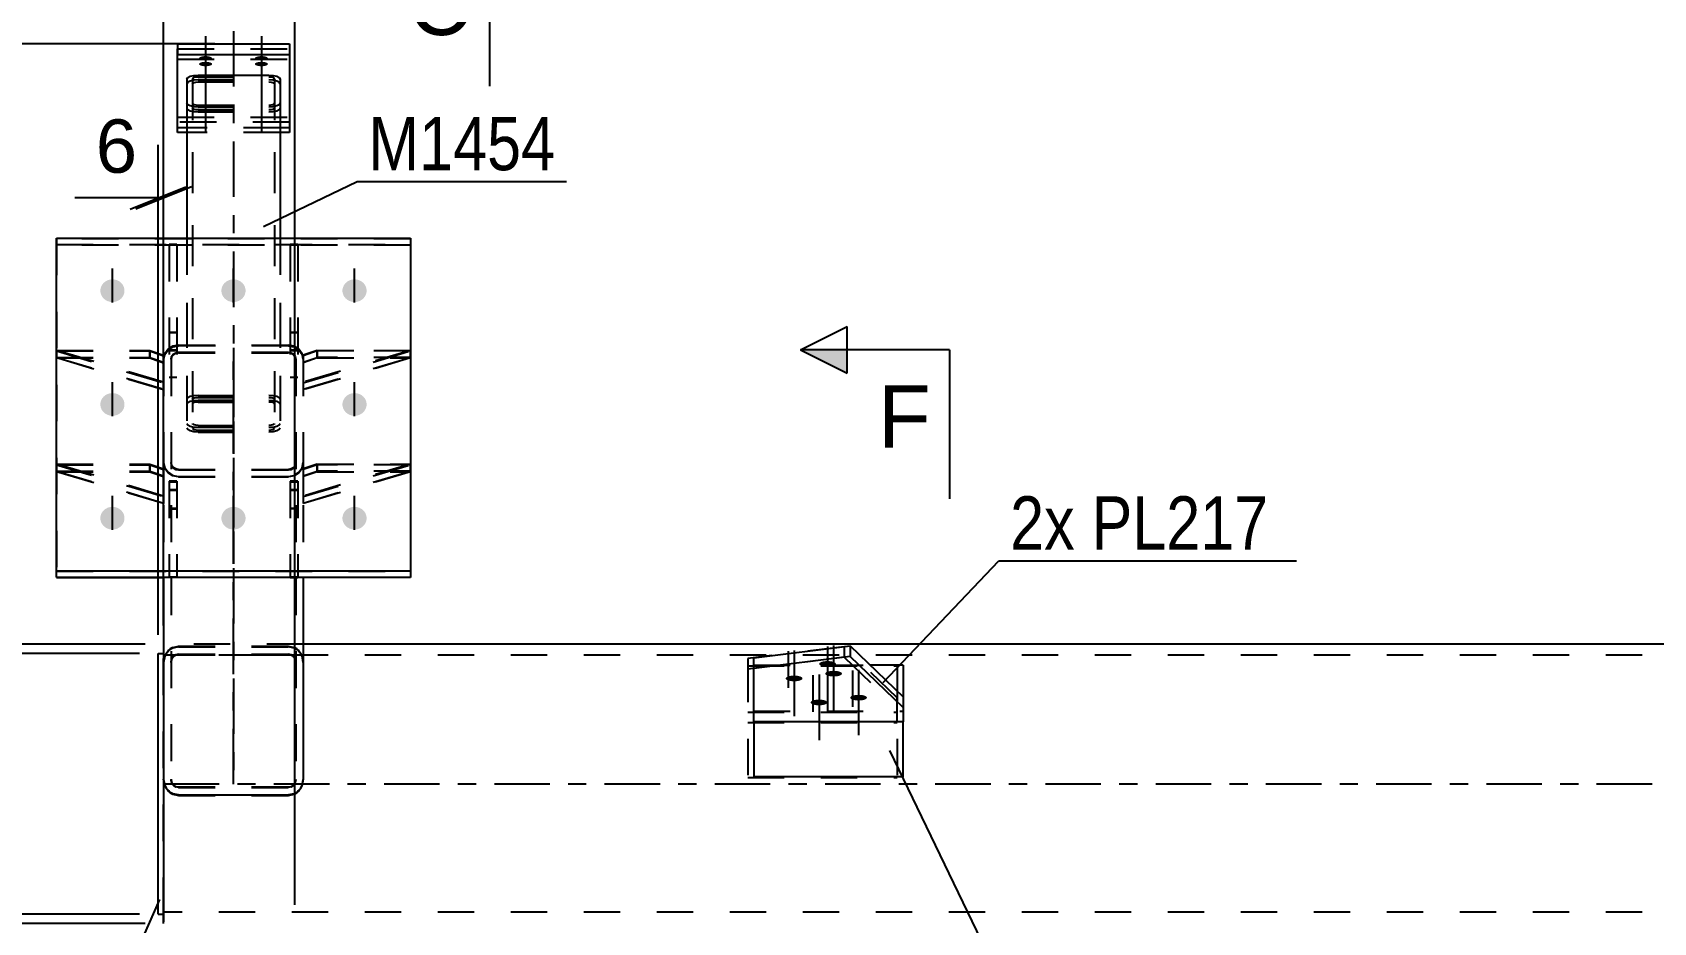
# Model space of a CAD drawing. Header units: millimetres. Extents: x 0 to 841, y 0 to 594.
# Drawn here: x 47.5 to 134.6, y 348 to 395.8 of the extents above; entities that cross this region are included whole.
import ezdxf

# ---------------------------------------------------------------- set-up
doc = ezdxf.new("R2010")
doc.units = ezdxf.units.MM
doc.linetypes.add('DXK_LINE_DOT2', pattern=[3.9198, 1.9599, -1.9599])
doc.linetypes.add('DXK_LINE_DOT3', pattern=[5.9187, 2.979, -0.9799, 0.9799, -0.9799])
doc.styles.add('Arial', font='arial.ttf', dxfattribs={"height": 0.2})
doc.styles.add('Arial Narrow', font='ARIALN.TTF', dxfattribs={"height": 0.2})

# ---------------------------------------------------------------- blocks, each defined once
blk = doc.blocks.new('Part-318891679-6122 - 6027')
at = {"color": 7, "linetype": 'DXK_LINE_DOT2'}
for p, q in [((61.374, 371.676), (61.374, 366.53)), ((61.374, 371.676), (61.774, 371.676)), ((61.374, 371.228), (61.774, 371.228)), ((61.774, 371.676), (61.774, 366.53)), ((61.774, 370.223), (61.374, 370.223)), ((61.374, 366.53), (61.774, 366.53))]:
    blk.add_line(p, q, dxfattribs=at)
blk = doc.blocks.new('Part-318891679-6148 - 6027')
at = {"color": 7, "linetype": 'DXK_LINE_DOT2'}
for p, q in [((54.574, 370.911), (48.824, 372.621)), ((48.824, 372.621), (53.824, 372.621)), ((48.824, 372.621), (48.824, 372.245)), ((53.824, 372.621), (54.574, 372.365)), ((53.824, 372.621), (53.824, 372.245)), ((48.824, 372.245), (54.574, 370.535)), ((48.824, 372.245), (53.824, 372.245)), ((53.824, 372.245), (54.574, 371.989)), ((54.574, 372.365), (54.574, 370.535))]:
    blk.add_line(p, q, dxfattribs=at)
blk = doc.blocks.new('Part-318891679-6247 - 6027')
at = {"color": 7, "linetype": 'DXK_LINE_DOT2'}
for p, q in [((55.324, 390.688), (55.324, 394.93)), ((55.324, 394.93), (61.324, 394.93)), ((55.324, 394.366), (61.324, 394.366)), ((61.324, 394.93), (61.324, 390.688)), ((61.324, 390.993), (55.324, 390.993)), ((60.824, 390.429), (55.824, 390.429))]:
    blk.add_line(p, q, dxfattribs=at)
at = {"color": 2, "linetype": 'Continuous'}
for p, q in [((55.324, 390.429), (55.324, 390.688)), ((55.824, 390.429), (55.324, 390.429)), ((61.324, 390.429), (60.824, 390.429)), ((61.324, 390.688), (61.324, 390.429))]:
    blk.add_line(p, q, dxfattribs=at)
blk = doc.blocks.new('Part-318891679-6123 - 6027')
at = {"color": 7, "linetype": 'DXK_LINE_DOT2'}
for p, q in [((54.874, 371.676), (54.874, 366.53)), ((54.874, 371.676), (55.274, 371.676)), ((54.874, 371.228), (55.274, 371.228)), ((55.274, 371.676), (55.274, 366.53)), ((54.874, 370.223), (55.274, 370.223)), ((55.274, 366.53), (54.874, 366.53))]:
    blk.add_line(p, q, dxfattribs=at)
blk = doc.blocks.new('Part-318891679-6160 - 6027')
at = {"color": 7, "linetype": 'DXK_LINE_DOT2'}
for p, q in [((54.635, 378.517), (54.808, 378.761)), ((54.808, 378.761), (55.068, 378.924)), ((55.068, 378.924), (55.374, 378.981)), ((61.274, 378.981), (55.374, 378.981)), ((61.274, 378.981), (61.58, 378.924)), ((61.58, 378.924), (61.84, 378.761)), ((61.84, 378.761), (62.013, 378.517)), ((54.574, 378.229), (54.635, 378.517)), ((54.574, 378.229), (54.574, 355.685)), ((55.004, 378.373), (54.974, 378.229)), ((54.974, 378.229), (54.974, 355.685)), ((55.091, 378.495), (55.004, 378.373)), ((55.221, 378.576), (55.091, 378.495)), ((55.374, 378.605), (55.221, 378.576)), ((55.374, 378.605), (61.274, 378.605)), ((61.427, 378.576), (61.274, 378.605)), ((61.557, 378.495), (61.427, 378.576)), ((61.643, 378.373), (61.557, 378.495)), ((61.674, 378.229), (61.643, 378.373)), ((61.674, 378.229), (61.674, 355.685)), ((62.013, 378.517), (62.074, 378.229)), ((62.074, 378.229), (62.074, 355.685)), ((54.635, 372.397), (54.574, 372.685)), ((54.974, 372.685), (55.004, 372.541)), ((61.643, 372.541), (61.674, 372.685)), ((62.074, 372.685), (62.013, 372.397)), ((54.808, 372.153), (54.635, 372.397)), ((55.068, 371.99), (54.808, 372.153)), ((55.004, 372.541), (55.091, 372.419)), ((55.374, 371.933), (55.068, 371.99)), ((55.091, 372.419), (55.221, 372.337)), ((55.221, 372.337), (55.374, 372.309)), ((55.374, 372.309), (61.274, 372.309)), ((55.374, 371.933), (61.274, 371.933)), ((61.274, 372.309), (61.427, 372.337)), ((61.58, 371.99), (61.274, 371.933)), ((61.427, 372.337), (61.557, 372.419)), ((61.557, 372.419), (61.643, 372.541)), ((61.84, 372.153), (61.58, 371.99)), ((62.013, 372.397), (61.84, 372.153)), ((54.622, 362.22), (54.574, 361.964)), ((54.635, 362.289), (54.622, 362.22)), ((54.974, 361.964), (55.004, 362.126)), ((55.374, 362.815), (55.068, 362.75)), ((55.221, 362.357), (55.374, 362.389)), ((55.374, 362.815), (61.274, 362.815)), ((55.374, 362.389), (61.274, 362.389)), ((61.58, 362.75), (61.274, 362.815)), ((61.274, 362.389), (61.427, 362.357)), ((61.643, 362.126), (61.674, 361.964)), ((62.026, 362.22), (62.013, 362.289)), ((62.074, 361.964), (62.026, 362.22)), ((54.574, 355.685), (54.635, 355.359)), ((55.004, 355.522), (54.974, 355.685)), ((55.374, 355.259), (55.221, 355.292)), ((55.374, 355.259), (61.274, 355.259)), ((61.427, 355.292), (61.274, 355.259)), ((61.674, 355.685), (61.643, 355.522)), ((62.013, 355.359), (62.074, 355.685)), ((55.068, 354.898), (55.374, 354.834)), ((55.374, 354.834), (61.274, 354.834)), ((61.274, 354.834), (61.58, 354.898))]:
    blk.add_line(p, q, dxfattribs=at)
at = {"color": 7, "linetype": 'DXK_LINE_DOT3'}
blk.add_line((58.324, 378.877), (58.324, 355.404), dxfattribs=at)
at = {"color": 7, "linetype": 'DXK_LINE_DOT2'}
for centre, radius, start, end in [((55.409, 361.996), 0.827, 114.31956, 159.24132), ((55.391, 361.98), 0.414, 114.31956, 159.24132), ((61.257, 361.98), 0.414, 20.75868, 65.68044), ((61.239, 361.996), 0.827, 20.75868, 65.68044), ((55.409, 355.652), 0.827, 200.75868, 245.68044), ((55.391, 355.669), 0.414, 200.75868, 245.68044), ((61.257, 355.669), 0.414, 294.31956, 339.24132), ((61.239, 355.652), 0.827, 294.31956, 339.24132)]:
    blk.add_arc(centre, radius, start, end, dxfattribs=at)
blk = doc.blocks.new('Part-318891679-6124 - 6027')
at = {"color": 7, "linetype": 'DXK_LINE_DOT2'}
for p, q in [((61.374, 384.384), (61.374, 377.271)), ((61.774, 384.384), (61.374, 384.384)), ((61.774, 384.384), (61.774, 377.271)), ((61.374, 379.685), (61.774, 379.685)), ((61.374, 378.724), (61.774, 378.724)), ((61.774, 377.271), (61.374, 377.271))]:
    blk.add_line(p, q, dxfattribs=at)
blk = doc.blocks.new('Part-318891679-6125 - 6027')
at = {"color": 7, "linetype": 'DXK_LINE_DOT2'}
for p, q in [((54.874, 384.384), (54.874, 377.271)), ((55.274, 384.384), (54.874, 384.384)), ((55.274, 384.384), (55.274, 377.271)), ((54.874, 379.685), (55.274, 379.685)), ((54.874, 378.724), (55.274, 378.724)), ((55.274, 377.271), (54.874, 377.271))]:
    blk.add_line(p, q, dxfattribs=at)
blk = doc.blocks.new('Part-318891679-6126 - 6027')
at = {"color": 7, "linetype": 'DXK_LINE_DOT2'}
for p, q in [((62.824, 378.699), (62.074, 378.442)), ((62.074, 376.989), (67.824, 378.699)), ((67.824, 378.699), (62.824, 378.699)), ((62.824, 378.699), (62.824, 378.323)), ((67.824, 378.699), (67.824, 378.323)), ((62.074, 378.442), (62.074, 376.613)), ((62.824, 378.323), (62.074, 378.067)), ((67.824, 378.323), (62.074, 376.613)), ((62.824, 378.323), (67.824, 378.323))]:
    blk.add_line(p, q, dxfattribs=at)
blk = doc.blocks.new('Part-318891679-6127 - 6027')
at = {"color": 7, "linetype": 'DXK_LINE_DOT2'}
for p, q in [((62.824, 372.591), (62.074, 372.334)), ((62.074, 370.881), (67.824, 372.591)), ((67.824, 372.591), (62.824, 372.591)), ((62.824, 372.591), (62.824, 372.215)), ((67.824, 372.591), (67.824, 372.215)), ((62.074, 372.334), (62.074, 370.505)), ((62.824, 372.215), (62.074, 371.958)), ((67.824, 372.215), (62.074, 370.505)), ((62.824, 372.215), (67.824, 372.215))]:
    blk.add_line(p, q, dxfattribs=at)
blk = doc.blocks.new('Part-318891679-6267 - 6027')
at = {"color": 2, "linetype": 'Continuous'}
for p, q in [((86.262, 362.219), (91.444, 362.862)), ((91.444, 362.298), (86.262, 361.656)), ((86.262, 358.788), (86.262, 362.219)), ((91.444, 362.862), (94.286, 360.122)), ((91.444, 362.862), (91.444, 362.298)), ((94.286, 359.558), (91.444, 362.298)), ((94.286, 360.122), (94.286, 358.788)), ((94.286, 358.788), (86.262, 358.788))]:
    blk.add_line(p, q, dxfattribs=at)
at = {"color": 7, "linetype": 'DXK_LINE_DOT2'}
blk.add_line((86.262, 359.351), (94.286, 359.351), dxfattribs=at)
blk = doc.blocks.new('Part-318891679-6168 - 6027')
at = {"color": 2, "linetype": 'Continuous'}
for p, q in [((56, 393.449), (56.194, 393.494)), ((56.194, 393.494), (56.424, 393.51)), ((56.424, 393.51), (60.224, 393.51)), ((60.224, 393.51), (60.454, 393.494)), ((60.454, 393.494), (60.648, 393.449)), ((55.824, 393.304), (55.87, 393.383)), ((55.824, 393.304), (55.824, 384.756)), ((55.87, 393.383), (56, 393.449)), ((60.648, 393.449), (60.778, 393.383)), ((60.778, 393.383), (60.824, 393.304)), ((60.824, 393.304), (60.824, 384.756))]:
    blk.add_line(p, q, dxfattribs=at)
at = {"color": 7, "linetype": 'DXK_LINE_DOT2'}
for p, q in [((56.147, 393.344), (56.124, 393.304)), ((56.124, 393.304), (56.124, 374.805)), ((56.212, 393.377), (56.147, 393.344)), ((56.309, 393.399), (56.212, 393.377)), ((56.424, 393.407), (56.309, 393.399)), ((56.424, 393.407), (60.224, 393.407)), ((60.339, 393.399), (60.224, 393.407)), ((60.436, 393.377), (60.339, 393.399)), ((60.501, 393.344), (60.436, 393.377)), ((60.524, 393.304), (60.501, 393.344)), ((60.524, 393.304), (60.524, 374.805)), ((55.87, 391.926), (55.824, 392.005)), ((56, 391.86), (55.87, 391.926)), ((56.194, 391.815), (56, 391.86)), ((56.124, 392.005), (56.147, 391.965)), ((56.147, 391.965), (56.212, 391.932)), ((56.424, 391.799), (56.194, 391.815)), ((56.212, 391.932), (56.309, 391.91)), ((56.309, 391.91), (56.424, 391.902)), ((56.424, 391.902), (60.224, 391.902)), ((56.424, 391.799), (60.224, 391.799)), ((60.224, 391.902), (60.339, 391.91)), ((60.454, 391.815), (60.224, 391.799)), ((60.339, 391.91), (60.436, 391.932)), ((60.436, 391.932), (60.501, 391.965)), ((60.648, 391.86), (60.454, 391.815)), ((60.501, 391.965), (60.524, 392.005)), ((60.778, 391.926), (60.648, 391.86)), ((60.824, 392.005), (60.778, 391.926)), ((55.824, 384.756), (55.824, 374.805)), ((60.824, 384.756), (60.824, 374.805)), ((55.87, 376.183), (55.824, 376.104)), ((56, 376.25), (55.87, 376.183)), ((56.194, 376.294), (56, 376.25)), ((56.124, 376.104), (56.147, 376.144)), ((56.147, 376.144), (56.212, 376.177)), ((56.424, 376.31), (56.194, 376.294)), ((56.212, 376.177), (56.309, 376.199)), ((56.309, 376.199), (56.424, 376.207)), ((56.424, 376.31), (60.224, 376.31)), ((56.424, 376.207), (60.224, 376.207)), ((60.454, 376.294), (60.224, 376.31)), ((60.224, 376.207), (60.339, 376.199)), ((60.339, 376.199), (60.436, 376.177)), ((60.436, 376.177), (60.501, 376.144)), ((60.648, 376.25), (60.454, 376.294)), ((60.501, 376.144), (60.524, 376.104)), ((60.778, 376.183), (60.648, 376.25)), ((60.824, 376.104), (60.778, 376.183)), ((55.824, 374.805), (55.87, 374.726)), ((55.87, 374.726), (56, 374.66)), ((56, 374.66), (56.194, 374.615)), ((56.147, 374.765), (56.124, 374.805)), ((56.212, 374.732), (56.147, 374.765)), ((56.194, 374.615), (56.424, 374.6)), ((56.309, 374.71), (56.212, 374.732)), ((56.424, 374.702), (56.309, 374.71)), ((56.424, 374.702), (60.224, 374.702)), ((56.424, 374.6), (60.224, 374.6)), ((60.339, 374.71), (60.224, 374.702)), ((60.224, 374.6), (60.454, 374.615)), ((60.436, 374.732), (60.339, 374.71)), ((60.501, 374.765), (60.436, 374.732)), ((60.454, 374.615), (60.648, 374.66)), ((60.524, 374.805), (60.501, 374.765)), ((60.648, 374.66), (60.778, 374.726)), ((60.778, 374.726), (60.824, 374.805))]:
    blk.add_line(p, q, dxfattribs=at)
blk = doc.blocks.new('Part-318891679-6115 - 6027')
at = {"color": 2, "linetype": 'Continuous'}
for p, q in [((54.274, 348.461), (54.274, 362.461)), ((54.274, 362.461), (54.574, 362.461)), ((54.274, 348.461), (54.574, 348.461))]:
    blk.add_line(p, q, dxfattribs=at)
at = {"color": 7, "linetype": 'DXK_LINE_DOT2'}
blk.add_line((54.574, 348.461), (54.574, 362.461), dxfattribs=at)
blk = doc.blocks.new('Part-318891679-6149 - 6027')
at = {"color": 7, "linetype": 'DXK_LINE_DOT2'}
for p, q in [((54.574, 377.019), (48.824, 378.729)), ((48.824, 378.729), (53.824, 378.729)), ((48.824, 378.729), (48.824, 378.353)), ((53.824, 378.729), (54.574, 378.473)), ((53.824, 378.729), (53.824, 378.353)), ((48.824, 378.353), (54.574, 376.643)), ((48.824, 378.353), (53.824, 378.353)), ((53.824, 378.353), (54.574, 378.097)), ((54.574, 378.473), (54.574, 376.643))]:
    blk.add_line(p, q, dxfattribs=at)
blk = doc.blocks.new('Part-318891679-6150 - 6027')
at = {"color": 7, "linetype": 'DXK_LINE_DOT2'}
for p, q in [((54.874, 384.414), (54.874, 377.301)), ((55.274, 384.414), (54.874, 384.414)), ((55.274, 384.414), (55.274, 377.301)), ((54.874, 379.716), (55.274, 379.716)), ((54.874, 378.755), (55.274, 378.755)), ((54.874, 377.301), (55.274, 377.301))]:
    blk.add_line(p, q, dxfattribs=at)
blk = doc.blocks.new('Part-318891679-6154 - 6027')
at = {"color": 7, "linetype": 'DXK_LINE_DOT2'}
for p, q in [((48.824, 378.323), (48.824, 378.699)), ((48.824, 378.699), (54.574, 376.989)), ((48.824, 378.699), (53.824, 378.699)), ((53.824, 378.323), (53.824, 378.699)), ((53.824, 378.699), (54.574, 378.442)), ((54.574, 376.613), (48.824, 378.323)), ((48.824, 378.323), (53.824, 378.323)), ((53.824, 378.323), (54.574, 378.067)), ((54.574, 378.442), (54.574, 376.613))]:
    blk.add_line(p, q, dxfattribs=at)
blk = doc.blocks.new('Part-318891679-6155 - 6027')
at = {"color": 7, "linetype": 'DXK_LINE_DOT2'}
for p, q in [((48.824, 372.215), (48.824, 372.591)), ((48.824, 372.591), (54.574, 370.881)), ((48.824, 372.591), (53.824, 372.591)), ((53.824, 372.215), (53.824, 372.591)), ((53.824, 372.591), (54.574, 372.334)), ((54.574, 370.505), (48.824, 372.215)), ((48.824, 372.215), (53.824, 372.215)), ((53.824, 372.215), (54.574, 371.958)), ((54.574, 372.334), (54.574, 370.505))]:
    blk.add_line(p, q, dxfattribs=at)
blk = doc.blocks.new('Part-318891679-6163 - 6027')
at = {"color": 2, "linetype": 'Continuous'}
for p, q in [((48.824, 366.56), (48.824, 384.756)), ((48.824, 384.756), (67.824, 384.756)), ((67.824, 384.756), (67.824, 366.56)), ((48.824, 366.902), (67.824, 366.902)), ((48.824, 366.56), (67.824, 366.56))]:
    blk.add_line(p, q, dxfattribs=at)
at = {"color": 7, "linetype": 'DXK_LINE_DOT2'}
blk.add_line((48.824, 384.414), (67.824, 384.414), dxfattribs=at)
blk = doc.blocks.new('Part-318891679-6192 - 6027')
at = {"color": 7, "linetype": 'DXK_LINE_DOT2'}
for p, q in [((54.808, 378.791), (54.635, 378.547)), ((55.068, 378.954), (54.808, 378.791)), ((55.374, 379.011), (55.068, 378.954)), ((55.374, 379.011), (61.274, 379.011)), ((61.58, 378.954), (61.274, 379.011)), ((61.84, 378.791), (61.58, 378.954)), ((62.013, 378.547), (61.84, 378.791)), ((54.635, 378.547), (54.574, 378.259)), ((54.574, 378.259), (54.574, 366.56)), ((54.974, 378.259), (55.004, 378.403)), ((54.974, 378.259), (54.974, 355.714)), ((55.004, 378.403), (55.091, 378.525)), ((55.091, 378.525), (55.221, 378.607)), ((55.221, 378.607), (55.374, 378.635)), ((55.374, 378.635), (61.274, 378.635)), ((61.274, 378.635), (61.427, 378.607)), ((61.427, 378.607), (61.557, 378.525)), ((61.557, 378.525), (61.643, 378.403)), ((61.643, 378.403), (61.674, 378.259)), ((61.674, 378.259), (61.674, 355.714)), ((62.074, 378.259), (62.013, 378.547)), ((62.074, 378.259), (62.074, 366.56)), ((54.574, 372.715), (54.635, 372.428)), ((55.004, 372.571), (54.974, 372.715)), ((55.091, 372.449), (55.004, 372.571)), ((61.643, 372.571), (61.557, 372.449)), ((61.674, 372.715), (61.643, 372.571)), ((62.013, 372.428), (62.074, 372.715)), ((54.635, 372.428), (54.808, 372.184)), ((54.808, 372.184), (55.068, 372.021)), ((55.068, 372.021), (55.374, 371.963)), ((55.221, 372.368), (55.091, 372.449)), ((55.374, 372.339), (55.221, 372.368)), ((55.374, 372.339), (61.274, 372.339)), ((55.374, 371.963), (61.274, 371.963)), ((61.427, 372.368), (61.274, 372.339)), ((61.274, 371.963), (61.58, 372.021)), ((61.557, 372.449), (61.427, 372.368)), ((61.58, 372.021), (61.84, 372.184)), ((61.84, 372.184), (62.013, 372.428)), ((54.574, 361.992), (54.635, 362.318)), ((55.004, 362.155), (54.974, 361.992)), ((55.068, 362.779), (55.374, 362.844)), ((55.374, 362.418), (55.221, 362.386)), ((55.374, 362.844), (61.274, 362.844)), ((55.374, 362.418), (61.274, 362.418)), ((61.274, 362.844), (61.58, 362.779)), ((61.427, 362.386), (61.274, 362.418)), ((61.674, 361.992), (61.643, 362.155)), ((62.013, 362.318), (62.074, 361.992)), ((54.974, 355.714), (55.004, 355.551)), ((55.221, 355.321), (55.374, 355.288)), ((55.374, 355.288), (61.274, 355.288)), ((61.274, 355.288), (61.427, 355.321)), ((61.643, 355.551), (61.674, 355.714))]:
    blk.add_line(p, q, dxfattribs=at)
at = {"color": 7, "linetype": 'DXK_LINE_DOT3'}
blk.add_line((58.324, 355.433), (58.324, 378.908), dxfattribs=at)
at = {"color": 2, "linetype": 'Continuous'}
for p, q in [((54.574, 366.56), (54.574, 355.714)), ((62.074, 366.56), (62.074, 355.714)), ((54.635, 355.388), (54.574, 355.714)), ((62.074, 355.714), (62.013, 355.388)), ((55.374, 354.862), (55.068, 354.927)), ((55.374, 354.862), (61.274, 354.862)), ((61.58, 354.927), (61.274, 354.862))]:
    blk.add_line(p, q, dxfattribs=at)
at = {"color": 7, "linetype": 'DXK_LINE_DOT2'}
for centre, radius, start, end in [((55.409, 362.025), 0.827, 114.31996, 159.24169), ((55.391, 362.009), 0.414, 114.31996, 159.24169), ((61.257, 362.009), 0.414, 20.75831, 65.68004), ((61.239, 362.025), 0.827, 20.75831, 65.68004), ((55.391, 355.698), 0.414, 200.75831, 245.68004), ((61.257, 355.698), 0.414, 294.31996, 339.24169)]:
    blk.add_arc(centre, radius, start, end, dxfattribs=at)
at = {"color": 2, "linetype": 'Continuous'}
for centre, start, end in [((55.409, 355.681), 200.75831, 245.68004), ((61.239, 355.681), 294.31996, 339.24169)]:
    blk.add_arc(centre, 0.827, start, end, dxfattribs=at)
blk = doc.blocks.new('Part-318891679-6199 - 6027')
at = {"color": 7, "linetype": 'DXK_LINE_DOT2'}
for p, q in [((67.824, 384.726), (48.824, 384.726)), ((48.824, 384.726), (48.824, 366.56)), ((67.824, 384.384), (48.824, 384.384)), ((67.824, 384.726), (67.824, 366.56)), ((48.824, 366.872), (67.824, 366.872)), ((62.074, 366.53), (54.574, 366.53))]:
    blk.add_line(p, q, dxfattribs=at)
at = {"color": 2, "linetype": 'Continuous'}
for p, q in [((48.824, 366.56), (48.824, 366.53)), ((48.824, 366.53), (54.574, 366.53)), ((67.824, 366.53), (62.074, 366.53)), ((67.824, 366.56), (67.824, 366.53))]:
    blk.add_line(p, q, dxfattribs=at)
blk = doc.blocks.new('Part-318891679-6210 - 6027')
at = {"color": 7, "linetype": 'DXK_LINE_DOT2'}
for p, q in [((62.824, 378.729), (62.074, 378.473)), ((67.824, 378.729), (62.074, 377.019)), ((62.824, 378.353), (62.824, 378.729)), ((62.824, 378.729), (67.824, 378.729)), ((67.824, 378.353), (67.824, 378.729)), ((62.074, 378.473), (62.074, 376.643)), ((62.074, 378.097), (62.824, 378.353)), ((62.074, 376.643), (67.824, 378.353)), ((67.824, 378.353), (62.824, 378.353))]:
    blk.add_line(p, q, dxfattribs=at)
blk = doc.blocks.new('Bolt-318891679-6212 - 6027')
at = {"linetype": 'Continuous'}
blk.add_hatch(color=1, dxfattribs=at).paths.add_polyline_path([(90.219, 361.742), (90.126, 361.746), (90.036, 361.756), (89.955, 361.772), (89.885, 361.793), (89.829, 361.819), (89.791, 361.849), (89.772, 361.88), (89.772, 361.912), (89.791, 361.944), (89.829, 361.973), (89.885, 361.999), (89.955, 362.021), (90.036, 362.037), (90.126, 362.047), (90.219, 362.05), (90.313, 362.047), (90.402, 362.037), (90.484, 362.021), (90.554, 361.999), (90.609, 361.973), (90.647, 361.944), (90.667, 361.912), (90.667, 361.88), (90.647, 361.849), (90.609, 361.819), (90.554, 361.793), (90.484, 361.772), (90.402, 361.756), (90.313, 361.746)])
at = {"color": 1, "linetype": 'DXK_LINE_DOT2'}
for p, q in [((88.099, 362.579), (88.099, 359.055)), ((89.436, 361.289), (89.436, 357.765)), ((91.556, 361.546), (91.556, 358.023))]:
    blk.add_line(p, q, dxfattribs=at)
at = {"color": 1, "linetype": 'Continuous'}
blk.add_line((90.219, 362.836), (90.219, 359.312), dxfattribs=at)
blk = doc.blocks.new('Part-318891679-6218 - 6027')
at = {"color": 7, "linetype": 'DXK_LINE_DOT2'}
for p, q in [((62.074, 362.961), (54.574, 362.961)), ((54.574, 362.961), (54.574, 355.714)), ((224.125, 362.361), (54.574, 362.361)), ((54.574, 349.161), (54.574, 348.052)), ((54.574, 348.606), (54.574, 348.931)), ((54.574, 348.561), (54.574, 348.606)), ((224.125, 348.561), (54.574, 348.561))]:
    blk.add_line(p, q, dxfattribs=at)
at = {"color": 2, "linetype": 'Continuous'}
for p, q in [((224.125, 362.961), (62.074, 362.961)), ((54.574, 355.714), (54.574, 349.161)), ((54.574, 347.961), (54.574, 349.161))]:
    blk.add_line(p, q, dxfattribs=at)
at = {"color": 7, "linetype": 'DXK_LINE_DOT3'}
blk.add_line((54.574, 355.461), (224.125, 355.461), dxfattribs=at)
blk = doc.blocks.new('Part-318891679-6219 - 6027')
at = {"color": 7, "linetype": 'DXK_LINE_DOT2'}
for p, q in [((55.274, 371.707), (54.874, 371.707)), ((54.874, 371.707), (54.874, 366.56)), ((55.274, 371.707), (55.274, 366.56)), ((54.874, 371.259), (55.274, 371.259)), ((54.874, 370.253), (55.274, 370.253))]:
    blk.add_line(p, q, dxfattribs=at)
at = {"color": 2, "linetype": 'Continuous'}
blk.add_line((55.274, 366.56), (54.874, 366.56), dxfattribs=at)
blk = doc.blocks.new('Part-318891679-6220 - 6027')
at = {"color": 7, "linetype": 'DXK_LINE_DOT2'}
for p, q in [((61.374, 384.414), (61.374, 377.301)), ((61.774, 384.414), (61.374, 384.414)), ((61.774, 384.414), (61.774, 377.301)), ((61.374, 379.716), (61.774, 379.716)), ((61.374, 378.755), (61.774, 378.755)), ((61.374, 377.301), (61.774, 377.301))]:
    blk.add_line(p, q, dxfattribs=at)
blk = doc.blocks.new('Part-318891679-6221 - 6027')
at = {"color": 7, "linetype": 'DXK_LINE_DOT2'}
for p, q in [((61.774, 371.707), (61.374, 371.707)), ((61.374, 371.707), (61.374, 366.56)), ((61.774, 371.707), (61.774, 366.56)), ((61.374, 371.259), (61.774, 371.259)), ((61.374, 370.253), (61.774, 370.253))]:
    blk.add_line(p, q, dxfattribs=at)
at = {"color": 2, "linetype": 'Continuous'}
blk.add_line((61.774, 366.56), (61.374, 366.56), dxfattribs=at)
blk = doc.blocks.new('Bolt-318891679-6227 - 6027')
at = {"color": 1, "linetype": 'DXK_LINE_DOT2'}
for p, q in [((51.824, 381.308), (51.824, 383.104)), ((58.324, 381.308), (58.324, 383.104)), ((64.824, 381.308), (64.824, 383.104)), ((51.824, 375.2), (51.824, 376.996)), ((64.824, 375.2), (64.824, 376.996)), ((51.824, 369.092), (51.824, 370.888)), ((58.324, 369.092), (58.324, 370.888)), ((64.824, 369.092), (64.824, 370.888))]:
    blk.add_line(p, q, dxfattribs=at)
blk = doc.blocks.new('Part-318891679-6230 - 6027')
at = {"color": 7, "linetype": 'DXK_LINE_DOT3'}
blk.add_line((58.324, 401.794), (58.324, 365.809), dxfattribs=at)
at = {"color": 7, "linetype": 'DXK_LINE_DOT2'}
for p, q in [((55.87, 393.127), (55.824, 393.048)), ((55.824, 393.048), (55.824, 374.555)), ((56, 393.193), (55.87, 393.127)), ((56.194, 393.238), (56, 393.193)), ((56.124, 393.048), (56.147, 393.087)), ((56.124, 393.048), (56.124, 374.555)), ((56.147, 393.087), (56.212, 393.121)), ((56.424, 393.254), (56.194, 393.238)), ((56.212, 393.121), (56.309, 393.143)), ((56.309, 393.143), (56.424, 393.151)), ((56.424, 393.254), (60.224, 393.254)), ((56.424, 393.151), (60.224, 393.151)), ((60.454, 393.238), (60.224, 393.254)), ((60.224, 393.151), (60.339, 393.143)), ((60.339, 393.143), (60.436, 393.121)), ((60.436, 393.121), (60.501, 393.087)), ((60.648, 393.193), (60.454, 393.238)), ((60.501, 393.087), (60.524, 393.048)), ((60.524, 393.048), (60.524, 374.555)), ((60.778, 393.127), (60.648, 393.193)), ((60.824, 393.048), (60.778, 393.127)), ((60.824, 393.048), (60.824, 374.555)), ((55.824, 391.747), (55.87, 391.669)), ((56.147, 391.708), (56.124, 391.747)), ((60.524, 391.747), (60.501, 391.708)), ((60.778, 391.669), (60.824, 391.747)), ((55.87, 391.669), (56, 391.602)), ((56, 391.602), (56.194, 391.558)), ((56.212, 391.675), (56.147, 391.708)), ((56.194, 391.558), (56.424, 391.542)), ((56.309, 391.652), (56.212, 391.675)), ((56.424, 391.645), (56.309, 391.652)), ((56.424, 391.645), (60.224, 391.645)), ((56.424, 391.542), (60.224, 391.542)), ((60.339, 391.652), (60.224, 391.645)), ((60.224, 391.542), (60.454, 391.558)), ((60.436, 391.675), (60.339, 391.652)), ((60.501, 391.708), (60.436, 391.675)), ((60.454, 391.558), (60.648, 391.602)), ((60.648, 391.602), (60.778, 391.669)), ((56, 376.001), (56.194, 376.045)), ((56.194, 376.045), (56.424, 376.061)), ((56.424, 376.061), (60.224, 376.061)), ((60.224, 376.061), (60.454, 376.045)), ((60.454, 376.045), (60.648, 376.001)), ((55.824, 375.855), (55.87, 375.934)), ((55.87, 375.934), (56, 376.001)), ((56.147, 375.895), (56.124, 375.855)), ((56.212, 375.928), (56.147, 375.895)), ((56.309, 375.95), (56.212, 375.928)), ((56.424, 375.958), (56.309, 375.95)), ((56.424, 375.958), (60.224, 375.958)), ((60.339, 375.95), (60.224, 375.958)), ((60.436, 375.928), (60.339, 375.95)), ((60.501, 375.895), (60.436, 375.928)), ((60.524, 375.855), (60.501, 375.895)), ((60.648, 376.001), (60.778, 375.934)), ((60.778, 375.934), (60.824, 375.855)), ((55.87, 374.476), (55.824, 374.555)), ((56, 374.409), (55.87, 374.476)), ((56.194, 374.365), (56, 374.409)), ((56.124, 374.555), (56.147, 374.515)), ((56.147, 374.515), (56.212, 374.482)), ((56.424, 374.349), (56.194, 374.365)), ((56.212, 374.482), (56.309, 374.46)), ((56.309, 374.46), (56.424, 374.452)), ((56.424, 374.452), (60.224, 374.452)), ((56.424, 374.349), (60.224, 374.349)), ((60.224, 374.452), (60.339, 374.46)), ((60.454, 374.365), (60.224, 374.349)), ((60.339, 374.46), (60.436, 374.482)), ((60.436, 374.482), (60.501, 374.515)), ((60.648, 374.409), (60.454, 374.365)), ((60.501, 374.515), (60.524, 374.555)), ((60.778, 374.476), (60.648, 374.409)), ((60.824, 374.555), (60.778, 374.476))]:
    blk.add_line(p, q, dxfattribs=at)
blk = doc.blocks.new('Part-318891679-6235 - 6027')
at = {"color": 7, "linetype": 'DXK_LINE_DOT2'}
for p, q in [((85.935, 361.795), (85.935, 355.795)), ((85.935, 361.795), (93.958, 361.795)), ((93.958, 361.795), (93.958, 355.795)), ((85.935, 355.795), (93.958, 355.795))]:
    blk.add_line(p, q, dxfattribs=at)
blk = doc.blocks.new('Part-318891679-6240 - 6027')
at = {"color": 7, "linetype": 'DXK_LINE_DOT2'}
for p, q in [((86.262, 358.788), (86.262, 361.835)), ((86.262, 361.835), (92.509, 361.835)), ((94.286, 360.122), (94.286, 358.788))]:
    blk.add_line(p, q, dxfattribs=at)
at = {"color": 2, "linetype": 'Continuous'}
for p, q in [((94.286, 361.835), (92.509, 361.835)), ((94.286, 361.835), (94.286, 360.122)), ((86.262, 358.788), (86.262, 355.835)), ((94.286, 355.835), (94.286, 358.788)), ((94.286, 355.835), (86.262, 355.835))]:
    blk.add_line(p, q, dxfattribs=at)
blk = doc.blocks.new('Bolt-318891679-6246 - 6027')
at = {"linetype": 'Continuous'}
for points in [[(56.824, 394.297), (56.751, 394.299), (56.682, 394.307), (56.618, 394.319), (56.564, 394.336), (56.521, 394.356), (56.491, 394.379), (56.476, 394.404), (56.476, 394.429), (56.491, 394.453), (56.521, 394.476), (56.564, 394.496), (56.618, 394.513), (56.682, 394.526), (56.751, 394.534), (56.824, 394.536), (56.897, 394.534), (56.966, 394.526), (57.03, 394.513), (57.084, 394.496), (57.127, 394.476), (57.157, 394.453), (57.172, 394.429), (57.172, 394.404), (57.157, 394.379), (57.127, 394.356), (57.084, 394.336), (57.03, 394.319), (56.966, 394.307), (56.897, 394.299)], [(59.824, 394.297), (59.751, 394.299), (59.682, 394.307), (59.618, 394.319), (59.564, 394.336), (59.521, 394.356), (59.491, 394.379), (59.476, 394.404), (59.476, 394.429), (59.491, 394.453), (59.521, 394.476), (59.564, 394.496), (59.618, 394.513), (59.682, 394.526), (59.751, 394.534), (59.824, 394.536), (59.897, 394.534), (59.966, 394.526), (60.03, 394.513), (60.084, 394.496), (60.127, 394.476), (60.157, 394.453), (60.172, 394.429), (60.172, 394.404), (60.157, 394.379), (60.127, 394.356), (60.084, 394.336), (60.03, 394.319), (59.966, 394.307), (59.897, 394.299)]]:
    blk.add_hatch(color=1, dxfattribs=at).paths.add_polyline_path(points)
at = {"color": 1, "linetype": 'Continuous'}
for p, q in [((56.824, 395.356), (56.824, 392.396)), ((59.824, 395.356), (59.824, 392.396))]:
    blk.add_line(p, q, dxfattribs=at)
at = {"color": 1, "linetype": 'DXK_LINE_DOT2'}
for p, q in [((56.824, 392.446), (56.824, 389.487)), ((59.824, 392.446), (59.824, 389.487))]:
    blk.add_line(p, q, dxfattribs=at)
blk = doc.blocks.new('Bolt-318891679-6248 - 6027')
at = {"linetype": 'Continuous'}
for points in [[(56.824, 394.228), (56.897, 394.225), (56.966, 394.217), (57.03, 394.205), (57.084, 394.188), (57.127, 394.168), (57.157, 394.145), (57.172, 394.121), (57.172, 394.096), (57.157, 394.071), (57.127, 394.048), (57.084, 394.028), (57.03, 394.011), (56.966, 393.999), (56.897, 393.991), (56.824, 393.988), (56.751, 393.991), (56.682, 393.999), (56.618, 394.011), (56.564, 394.028), (56.521, 394.048), (56.491, 394.071), (56.476, 394.096), (56.476, 394.121), (56.491, 394.145), (56.521, 394.168), (56.564, 394.188), (56.618, 394.205), (56.682, 394.217), (56.751, 394.225)], [(59.824, 394.228), (59.897, 394.225), (59.966, 394.217), (60.03, 394.205), (60.084, 394.188), (60.127, 394.168), (60.157, 394.145), (60.172, 394.121), (60.172, 394.096), (60.157, 394.071), (60.127, 394.048), (60.084, 394.028), (60.03, 394.011), (59.966, 393.999), (59.897, 393.991), (59.824, 393.988), (59.751, 393.991), (59.682, 393.999), (59.618, 394.011), (59.564, 394.028), (59.521, 394.048), (59.491, 394.071), (59.476, 394.096), (59.476, 394.121), (59.491, 394.145), (59.521, 394.168), (59.564, 394.188), (59.618, 394.205), (59.682, 394.217), (59.751, 394.225)]]:
    blk.add_hatch(color=1, dxfattribs=at).paths.add_polyline_path(points)
at = {"color": 1, "linetype": 'Continuous'}
for p, q in [((56.824, 395.612), (56.824, 392.652)), ((59.824, 395.612), (59.824, 392.652))]:
    blk.add_line(p, q, dxfattribs=at)
at = {"color": 1, "linetype": 'DXK_LINE_DOT2'}
for p, q in [((56.824, 392.704), (56.824, 389.744)), ((59.824, 392.704), (59.824, 389.744))]:
    blk.add_line(p, q, dxfattribs=at)
blk = doc.blocks.new('Part-318891679-6251 - 6027')
at = {"color": 2, "linetype": 'Continuous'}
for p, q in [((55.324, 395.185), (55.324, 394.621)), ((55.324, 395.185), (61.324, 395.185)), ((55.324, 390.688), (55.324, 394.621)), ((55.324, 394.621), (61.324, 394.621)), ((61.324, 395.185), (61.324, 390.688)), ((55.824, 390.688), (55.324, 390.688)), ((61.324, 390.688), (60.824, 390.688))]:
    blk.add_line(p, q, dxfattribs=at)
at = {"color": 7, "linetype": 'DXK_LINE_DOT2'}
for p, q in [((55.324, 391.252), (61.324, 391.252)), ((60.824, 390.688), (55.824, 390.688))]:
    blk.add_line(p, q, dxfattribs=at)
blk = doc.blocks.new('Part-318891679-6272 - 6027')
at = {"color": 7, "linetype": 'DXK_LINE_DOT2'}
for p, q in [((91.116, 362.822), (85.935, 362.179)), ((91.116, 362.258), (85.935, 361.615)), ((85.935, 362.179), (85.935, 358.747)), ((93.958, 360.082), (91.116, 362.822)), ((91.116, 362.822), (91.116, 362.258)), ((91.116, 362.258), (93.958, 359.518)), ((93.958, 358.747), (93.958, 360.082)), ((85.935, 359.311), (93.958, 359.311)), ((85.935, 358.747), (93.958, 358.747))]:
    blk.add_line(p, q, dxfattribs=at)
blk = doc.blocks.new('Bolt-318891679-6273 - 6027')
at = {"linetype": 'Continuous'}
for points in [[(51.824, 381.327), (51.689, 381.34), (51.56, 381.379), (51.442, 381.443), (51.341, 381.529), (51.261, 381.632), (51.206, 381.749), (51.177, 381.873), (51.177, 382.001), (51.206, 382.126), (51.261, 382.243), (51.341, 382.346), (51.442, 382.431), (51.56, 382.495), (51.689, 382.535), (51.824, 382.548), (51.959, 382.535), (52.088, 382.495), (52.206, 382.431), (52.307, 382.346), (52.387, 382.243), (52.442, 382.126), (52.47, 382.001), (52.47, 381.873), (52.442, 381.749), (52.387, 381.632), (52.307, 381.529), (52.206, 381.443), (52.088, 381.379), (51.959, 381.34)], [(58.324, 381.327), (58.189, 381.34), (58.06, 381.379), (57.942, 381.443), (57.841, 381.529), (57.761, 381.632), (57.706, 381.749), (57.677, 381.873), (57.677, 382.001), (57.706, 382.126), (57.761, 382.243), (57.841, 382.346), (57.942, 382.431), (58.06, 382.495), (58.189, 382.535), (58.324, 382.548), (58.459, 382.535), (58.588, 382.495), (58.706, 382.431), (58.807, 382.346), (58.887, 382.243), (58.942, 382.126), (58.97, 382.001), (58.97, 381.873), (58.942, 381.749), (58.887, 381.632), (58.807, 381.529), (58.706, 381.443), (58.588, 381.379), (58.459, 381.34)], [(64.824, 381.327), (64.689, 381.34), (64.56, 381.379), (64.442, 381.443), (64.341, 381.529), (64.261, 381.632), (64.206, 381.749), (64.177, 381.873), (64.177, 382.001), (64.206, 382.126), (64.261, 382.243), (64.341, 382.346), (64.442, 382.431), (64.56, 382.495), (64.689, 382.535), (64.824, 382.548), (64.959, 382.535), (65.088, 382.495), (65.206, 382.431), (65.307, 382.346), (65.387, 382.243), (65.442, 382.126), (65.47, 382.001), (65.47, 381.873), (65.442, 381.749), (65.387, 381.632), (65.307, 381.529), (65.206, 381.443), (65.088, 381.379), (64.959, 381.34)], [(51.824, 375.219), (51.689, 375.232), (51.56, 375.271), (51.442, 375.335), (51.341, 375.421), (51.261, 375.524), (51.206, 375.641), (51.177, 375.765), (51.177, 375.893), (51.206, 376.018), (51.261, 376.135), (51.341, 376.238), (51.442, 376.323), (51.56, 376.387), (51.689, 376.427), (51.824, 376.44), (51.959, 376.427), (52.088, 376.387), (52.206, 376.323), (52.307, 376.238), (52.387, 376.135), (52.442, 376.018), (52.47, 375.893), (52.47, 375.765), (52.442, 375.641), (52.387, 375.524), (52.307, 375.421), (52.206, 375.335), (52.088, 375.271), (51.959, 375.232)], [(64.824, 375.219), (64.689, 375.232), (64.56, 375.271), (64.442, 375.335), (64.341, 375.421), (64.261, 375.524), (64.206, 375.641), (64.177, 375.765), (64.177, 375.893), (64.206, 376.018), (64.261, 376.135), (64.341, 376.238), (64.442, 376.323), (64.56, 376.387), (64.689, 376.427), (64.824, 376.44), (64.959, 376.427), (65.088, 376.387), (65.206, 376.323), (65.307, 376.238), (65.387, 376.135), (65.442, 376.018), (65.47, 375.893), (65.47, 375.765), (65.442, 375.641), (65.387, 375.524), (65.307, 375.421), (65.206, 375.335), (65.088, 375.271), (64.959, 375.232)], [(51.824, 369.111), (51.689, 369.124), (51.56, 369.163), (51.442, 369.227), (51.341, 369.313), (51.261, 369.416), (51.206, 369.533), (51.177, 369.657), (51.177, 369.785), (51.206, 369.91), (51.261, 370.027), (51.341, 370.13), (51.442, 370.215), (51.56, 370.279), (51.689, 370.319), (51.824, 370.332), (51.959, 370.319), (52.088, 370.279), (52.206, 370.215), (52.307, 370.13), (52.387, 370.027), (52.442, 369.91), (52.47, 369.785), (52.47, 369.657), (52.442, 369.533), (52.387, 369.416), (52.307, 369.313), (52.206, 369.227), (52.088, 369.163), (51.959, 369.124)], [(58.324, 369.111), (58.189, 369.124), (58.06, 369.163), (57.942, 369.227), (57.841, 369.313), (57.761, 369.416), (57.706, 369.533), (57.677, 369.657), (57.677, 369.785), (57.706, 369.91), (57.761, 370.027), (57.841, 370.13), (57.942, 370.215), (58.06, 370.279), (58.189, 370.319), (58.324, 370.332), (58.459, 370.319), (58.588, 370.279), (58.706, 370.215), (58.807, 370.13), (58.887, 370.027), (58.942, 369.91), (58.97, 369.785), (58.97, 369.657), (58.942, 369.533), (58.887, 369.416), (58.807, 369.313), (58.706, 369.227), (58.588, 369.163), (58.459, 369.124)], [(64.824, 369.111), (64.689, 369.124), (64.56, 369.163), (64.442, 369.227), (64.341, 369.313), (64.261, 369.416), (64.206, 369.533), (64.177, 369.657), (64.177, 369.785), (64.206, 369.91), (64.261, 370.027), (64.341, 370.13), (64.442, 370.215), (64.56, 370.279), (64.689, 370.319), (64.824, 370.332), (64.959, 370.319), (65.088, 370.279), (65.206, 370.215), (65.307, 370.13), (65.387, 370.027), (65.442, 369.91), (65.47, 369.785), (65.47, 369.657), (65.442, 369.533), (65.387, 369.416), (65.307, 369.313), (65.206, 369.227), (65.088, 369.163), (64.959, 369.124)]]:
    blk.add_hatch(color=1, dxfattribs=at).paths.add_polyline_path(points)
at = {"color": 1, "linetype": 'Continuous'}
for p, q in [((51.824, 381.339), (51.824, 383.134)), ((58.324, 381.339), (58.324, 383.134)), ((64.824, 381.339), (64.824, 383.134)), ((51.824, 375.231), (51.824, 377.026)), ((64.824, 375.231), (64.824, 377.026)), ((51.824, 369.123), (51.824, 370.918)), ((58.324, 369.123), (58.324, 370.918)), ((64.824, 369.123), (64.824, 370.918))]:
    blk.add_line(p, q, dxfattribs=at)
blk = doc.blocks.new('Bolt-318891679-6274 - 6027')
at = {"linetype": 'Continuous'}
for points in [[(88.426, 361.269), (88.52, 361.266), (88.609, 361.256), (88.691, 361.24), (88.761, 361.218), (88.816, 361.192), (88.854, 361.163), (88.874, 361.132), (88.874, 361.099), (88.854, 361.068), (88.816, 361.039), (88.761, 361.012), (88.691, 360.991), (88.609, 360.975), (88.52, 360.965), (88.426, 360.962), (88.333, 360.965), (88.243, 360.975), (88.162, 360.991), (88.092, 361.012), (88.037, 361.039), (87.998, 361.068), (87.979, 361.099), (87.979, 361.132), (87.998, 361.163), (88.037, 361.192), (88.092, 361.218), (88.162, 361.24), (88.243, 361.256), (88.333, 361.266)], [(90.547, 361.527), (90.64, 361.523), (90.73, 361.513), (90.811, 361.497), (90.881, 361.476), (90.937, 361.45), (90.975, 361.42), (90.994, 361.389), (90.994, 361.357), (90.975, 361.325), (90.937, 361.296), (90.881, 361.27), (90.811, 361.248), (90.73, 361.232), (90.64, 361.222), (90.547, 361.219), (90.453, 361.222), (90.364, 361.232), (90.282, 361.248), (90.212, 361.27), (90.157, 361.296), (90.119, 361.325), (90.099, 361.357), (90.099, 361.389), (90.119, 361.42), (90.157, 361.45), (90.212, 361.476), (90.282, 361.497), (90.364, 361.513), (90.453, 361.523)], [(89.764, 359.98), (89.857, 359.977), (89.947, 359.967), (90.028, 359.951), (90.098, 359.929), (90.153, 359.903), (90.192, 359.874), (90.211, 359.842), (90.211, 359.81), (90.192, 359.779), (90.153, 359.749), (90.098, 359.723), (90.028, 359.702), (89.947, 359.686), (89.857, 359.676), (89.764, 359.672), (89.67, 359.676), (89.581, 359.686), (89.499, 359.702), (89.429, 359.723), (89.374, 359.749), (89.336, 359.779), (89.316, 359.81), (89.316, 359.842), (89.336, 359.874), (89.374, 359.903), (89.429, 359.929), (89.499, 359.951), (89.581, 359.967), (89.67, 359.977)], [(91.884, 360.237), (91.978, 360.234), (92.067, 360.224), (92.149, 360.208), (92.219, 360.186), (92.274, 360.16), (92.312, 360.131), (92.332, 360.099), (92.332, 360.067), (92.312, 360.036), (92.274, 360.006), (92.219, 359.98), (92.149, 359.959), (92.067, 359.943), (91.978, 359.933), (91.884, 359.929), (91.791, 359.933), (91.701, 359.943), (91.62, 359.959), (91.55, 359.98), (91.494, 360.006), (91.456, 360.036), (91.437, 360.067), (91.437, 360.099), (91.456, 360.131), (91.494, 360.16), (91.55, 360.186), (91.62, 360.208), (91.701, 360.224), (91.791, 360.234)]]:
    blk.add_hatch(color=1, dxfattribs=at).paths.add_polyline_path(points)
at = {"color": 1, "linetype": 'Continuous'}
for p, q in [((88.426, 362.619), (88.426, 359.095)), ((90.547, 362.876), (90.547, 359.352)), ((89.764, 361.33), (89.764, 357.806)), ((91.884, 361.587), (91.884, 358.063))]:
    blk.add_line(p, q, dxfattribs=at)
blk = doc.blocks.new('Part-318891679-6275 - 6027')
at = {"color": 7, "linetype": 'DXK_LINE_DOT2'}
for p, q in [((62.824, 372.621), (62.074, 372.365)), ((67.824, 372.621), (62.074, 370.911)), ((62.824, 372.245), (62.824, 372.621)), ((62.824, 372.621), (67.824, 372.621)), ((67.824, 372.245), (67.824, 372.621)), ((62.074, 372.365), (62.074, 370.535)), ((62.074, 371.989), (62.824, 372.245)), ((62.074, 370.535), (67.824, 372.245)), ((67.824, 372.245), (62.824, 372.245))]:
    blk.add_line(p, q, dxfattribs=at)
blk = doc.blocks.new('StraightDimension-318891679-6539 - 6027')
at = {"color": 7, "linetype": 'Continuous'}
for p, q in [((34.001, 349.961), (35.201, 346.961)), ((35.201, 346.461), (34.001, 349.461)), ((53.274, 348.461), (31.751, 348.461)), ((34.601, 347.961), (34.601, 348.461)), ((53.574, 347.961), (31.751, 347.961)), ((34.601, 347.961), (34.601, 342.054)), ((34.601, 347.961), (34.601, 342.054))]:
    blk.add_line(p, q, dxfattribs=at)
at = {"color": 0}
blk.add_wipeout([(33.851, 347.436), (29.651, 347.436), (29.651, 342.579), (33.851, 342.579)], dxfattribs=at)
at = {"color": 3, "style": 'Arial Narrow'}
blk.add_text('10', height=2.8633, rotation=90.00021, dxfattribs=at).set_placement((33.251, 343.179))
blk = doc.blocks.new('StraightDimension-318891679-6504 - 6027')
at = {"color": 7, "linetype": 'Continuous'}
for p, q in [((54.274, 363.461), (54.274, 389.771)), ((54.574, 385.41), (54.574, 389.771)), ((52.774, 386.321), (55.774, 387.521)), ((56.074, 387.521), (53.074, 386.321)), ((54.274, 386.921), (49.8, 386.921)), ((54.274, 386.921), (49.8, 386.921)), ((54.274, 386.921), (54.574, 386.921))]:
    blk.add_line(p, q, dxfattribs=at)
at = {"color": 0}
blk.add_wipeout([(53.749, 387.671), (53.749, 391.871), (50.325, 391.871), (50.325, 387.671)], dxfattribs=at)
at = {"color": 3, "style": 'Arial'}
blk.add_text('6', height=2.865, dxfattribs=at).set_placement((50.925, 388.271))
blk = doc.blocks.new('StraightDimension-318891679-6519 - 6027')
at = {"color": 7, "linetype": 'Continuous'}
for p, q in [((34.601, 362.961), (34.601, 368.867)), ((34.601, 362.961), (34.601, 368.867)), ((34.001, 364.461), (35.201, 361.461)), ((35.201, 360.961), (34.001, 363.961)), ((53.574, 362.961), (31.751, 362.961)), ((53.274, 362.461), (31.751, 362.461)), ((34.601, 362.461), (34.601, 362.961))]:
    blk.add_line(p, q, dxfattribs=at)
at = {"color": 0}
blk.add_wipeout([(33.851, 368.342), (29.651, 368.342), (29.651, 363.486), (33.851, 363.486)], dxfattribs=at)
at = {"color": 3, "style": 'Arial Narrow'}
blk.add_text('10', height=2.8633, rotation=90.00021, dxfattribs=at).set_placement((33.251, 364.086))
blk = doc.blocks.new('StraightDimension-318891679-6529 - 6027')
at = {"color": 7, "linetype": 'Continuous'}
for p, q in [((35.201, 360.961), (34.001, 363.961)), ((53.274, 362.461), (31.751, 362.461)), ((34.601, 348.461), (34.601, 362.461)), ((34.001, 349.961), (35.201, 346.961)), ((53.274, 348.461), (31.751, 348.461))]:
    blk.add_line(p, q, dxfattribs=at)
at = {"color": 0}
blk.add_wipeout([(33.851, 358.803), (29.651, 358.803), (29.651, 352.118), (33.851, 352.118)], dxfattribs=at)
at = {"color": 3, "style": 'Arial Narrow'}
blk.add_text('280', height=2.8633, rotation=90.00021, dxfattribs=at).set_placement((33.251, 352.718))
blk = doc.blocks.new('StraightDimension-318891679-6558 - 6027')
at = {"color": 7, "linetype": 'Continuous'}
blk.add_line((57.324, 395.185), (22.675, 395.185), dxfattribs=at)
blk = doc.blocks.new('StraightDimension-318891679-8358 - 6027')
at = {"color": 7, "linetype": 'Continuous'}
blk.add_line((61.624, 348.961), (61.624, 415.009), dxfattribs=at)
blk = doc.blocks.new('StraightDimension-318891679-6657 - 6027')
at = {"color": 7, "linetype": 'Continuous'}
for p, q in [((198.366, 348.652), (191.481, 355.235)), ((192.938, 351.767), (194.143, 354.764)), ((129.026, 285.791), (193.54, 353.266)), ((133.852, 281.177), (126.966, 287.76)), ((129.629, 287.289), (128.423, 284.292))]:
    blk.add_line(p, q, dxfattribs=at)
at = {"color": 0}
blk.add_wipeout([(164.229, 323.694), (161.194, 326.597), (154.218, 319.301), (157.253, 316.398)], dxfattribs=at)
at = {"color": 3, "style": 'Arial'}
blk.add_text('1867', height=2.8652, rotation=46.28353, dxfattribs=at).set_placement((157.234, 317.247))
blk = doc.blocks.new('StraightDimension-318891679-8359 - 6027')
at = {"color": 7, "linetype": 'Continuous'}
for p, q in [((61.624, 348.961), (61.624, 415.009)), ((54.574, 363.961), (54.574, 406.853)), ((53.074, 403.125), (56.074, 404.325)), ((63.124, 404.325), (60.124, 403.125)), ((54.574, 403.725), (61.624, 403.725))]:
    blk.add_line(p, q, dxfattribs=at)
at = {"color": 0}
blk.add_wipeout([(61.441, 404.475), (61.441, 408.675), (54.757, 408.675), (54.757, 404.475)], dxfattribs=at)
at = {"color": 0, "linetype": 'Continuous'}
blk.add_wipeout([(53.974, 407.453), (49.774, 407.453), (49.774, 404.425), (53.974, 404.425)], dxfattribs=at)
at = {"color": 3, "style": 'Arial Narrow'}
blk.add_text('141', height=2.8633, dxfattribs=at).set_placement((55.357, 405.075))
at = {"color": 3, "linetype": 'Continuous', "style": 'Arial Narrow'}
blk.add_text('0', height=2.863, rotation=90.00021, dxfattribs=at).set_placement((53.374, 405.025))
at = {"color": 0, "linetype": 'Continuous'}
blk.add_wipeout([(61.024, 415.609), (56.824, 415.609), (56.824, 408.925), (61.024, 408.925)], dxfattribs=at)
at = {"color": 3, "linetype": 'Continuous', "style": 'Arial Narrow'}
blk.add_text('141', height=2.8633, rotation=90.00021, dxfattribs=at).set_placement((60.424, 409.525))
blk = doc.blocks.new('MarkSet-318891679-6756 - 6027')
at = {"color": 30, "linetype": 'Continuous'}
for p, q in [((93.555, 357.238), (101.56, 340.627)), ((101.56, 340.627), (121.734, 340.627))]:
    blk.add_line(p, q, dxfattribs=at)
at = {"color": 0}
for points in [[(105.631, 341.227), (105.631, 344.227), (102.16, 344.227), (102.16, 341.227)], [(116.035, 341.227), (116.035, 344.227), (106.531, 344.227), (106.531, 341.227)], [(121.134, 341.227), (121.134, 344.227), (116.935, 344.227), (116.935, 341.227)]]:
    blk.add_wipeout(points, dxfattribs=at)
for points in [[(105.631, 341.227), (105.631, 344.227), (102.16, 344.227), (102.16, 341.227)], [(116.035, 341.227), (116.035, 344.227), (106.531, 344.227), (106.531, 341.227)], [(121.134, 341.227), (121.134, 344.227), (116.935, 344.227), (116.935, 341.227)]]:
    blk.add_wipeout(points, dxfattribs=at)
at = {"color": 3, "style": 'Arial Narrow'}
for s, p in [('2x', (102.16, 341.227)), ('PL211', (106.531, 341.227)), ('FS', (116.935, 341.227))]:
    blk.add_text(s, height=2.8633, dxfattribs=at).set_placement(p)
blk = doc.blocks.new('Mark-318891679-6111 - 6027')
at = {"color": 30, "linetype": 'Continuous'}
for p in [(54.349, 349.246), (40.111, 341.241)]:
    blk.add_line(p, (50.815, 341.241), dxfattribs=at)
at = {"color": 0}
blk.add_wipeout([(50.215, 341.841), (50.215, 344.841), (40.711, 344.841), (40.711, 341.841)], dxfattribs=at)
blk.add_wipeout([(50.215, 341.841), (50.215, 344.841), (40.711, 344.841), (40.711, 341.841)], dxfattribs=at)
at = {"color": 3, "style": 'Arial Narrow'}
blk.add_text('PL789', height=2.8633, dxfattribs=at).set_placement((40.711, 341.841))
blk = doc.blocks.new('SectionMark-318891679-6722 - 6027')
at = {"linetype": 'Continuous'}
for points in [[(91.268, 378.765), (91.268, 377.515), (88.768, 378.765)], [(91.268, 338.567), (91.268, 337.317), (88.768, 337.317)]]:
    blk.add_hatch(color=6, dxfattribs=at).paths.add_polyline_path(points)
at = {"color": 6, "linetype": 'Continuous'}
for p, q in [((88.768, 378.765), (91.268, 380.015)), ((91.268, 377.515), (91.268, 380.015)), ((96.768, 378.765), (88.768, 378.765)), ((88.768, 378.765), (91.268, 377.515)), ((96.768, 378.765), (96.768, 370.765)), ((96.768, 337.317), (96.768, 345.317)), ((88.768, 337.317), (91.268, 338.567)), ((91.268, 338.567), (91.268, 336.067)), ((96.768, 337.317), (88.768, 337.317)), ((91.268, 336.067), (88.768, 337.317))]:
    blk.add_line(p, q, dxfattribs=at)
at = {"color": 0, "linetype": 'Continuous'}
for points in [[(95.768, 373.515), (95.768, 377.015), (92.917, 377.015), (92.917, 373.515)], [(95.768, 339.067), (95.768, 342.567), (92.917, 342.567), (92.917, 339.067)]]:
    blk.add_wipeout(points, dxfattribs=at)
at = {"color": 3, "linetype": 'Continuous', "style": 'Arial'}
for p in [(92.917, 373.515), (92.917, 339.067)]:
    blk.add_text('F', height=3.343, dxfattribs=at).set_placement(p)
blk = doc.blocks.new('Mark-318891679-6164 - 6027')
at = {"color": 30, "linetype": 'Continuous'}
for p, q in [((59.943, 385.391), (64.961, 387.806)), ((64.961, 387.806), (76.213, 387.806))]:
    blk.add_line(p, q, dxfattribs=at)
at = {"color": 0}
blk.add_wipeout([(75.613, 388.406), (75.613, 391.406), (65.561, 391.406), (65.561, 388.406)], dxfattribs=at)
blk.add_wipeout([(75.613, 388.406), (75.613, 391.406), (65.561, 391.406), (65.561, 388.406)], dxfattribs=at)
at = {"color": 3, "style": 'Arial Narrow'}
blk.add_text('M1454', height=2.8633, dxfattribs=at).set_placement((65.561, 388.406))
blk = doc.blocks.new('SectionMark-318891679-6716 - 6027')
at = {"color": 6, "linetype": 'Continuous'}
blk.add_line((72.074, 400.916), (72.074, 392.916), dxfattribs=at)
at = {"color": 0, "linetype": 'Continuous'}
blk.add_wipeout([(71.074, 395.666), (71.074, 399.166), (67.704, 399.166), (67.704, 395.666)], dxfattribs=at)
at = {"color": 3, "linetype": 'Continuous', "style": 'Arial'}
blk.add_text('C', height=3.343, dxfattribs=at).set_placement((67.704, 395.666))
blk = doc.blocks.new('MarkSet-318891679-6784 - 6027')
at = {"color": 30, "linetype": 'Continuous'}
for p, q in [((93.215, 360.894), (99.426, 367.433)), ((99.426, 367.433), (115.402, 367.433))]:
    blk.add_line(p, q, dxfattribs=at)
at = {"color": 0}
for points in [[(103.498, 368.033), (103.498, 371.033), (100.026, 371.033), (100.026, 368.033)], [(113.902, 368.033), (113.902, 371.033), (104.398, 371.033), (104.398, 368.033)]]:
    blk.add_wipeout(points, dxfattribs=at)
for points in [[(103.498, 368.033), (103.498, 371.033), (100.026, 371.033), (100.026, 368.033)], [(113.902, 368.033), (113.902, 371.033), (104.398, 371.033), (104.398, 368.033)]]:
    blk.add_wipeout(points, dxfattribs=at)
at = {"color": 3, "style": 'Arial Narrow'}
for s, p in [('2x', (100.026, 368.033)), ('PL217', (104.398, 368.033))]:
    blk.add_text(s, height=2.8633, dxfattribs=at).set_placement(p)

msp = doc.modelspace()

# ---------------------------------------------------------------- block references
for name in ['Part-318891679-6230 - 6027', 'Bolt-318891679-6248 - 6027', 'Bolt-318891679-6246 - 6027', 'Part-318891679-6251 - 6027', 'Part-318891679-6247 - 6027', 'Part-318891679-6168 - 6027', 'Part-318891679-6163 - 6027', 'Part-318891679-6199 - 6027', 'Part-318891679-6150 - 6027', 'Part-318891679-6125 - 6027', 'Part-318891679-6220 - 6027', 'Part-318891679-6124 - 6027', 'Bolt-318891679-6273 - 6027', 'Bolt-318891679-6227 - 6027', 'Part-318891679-6149 - 6027', 'Part-318891679-6154 - 6027', 'Part-318891679-6192 - 6027', 'Part-318891679-6160 - 6027', 'Part-318891679-6210 - 6027', 'Part-318891679-6126 - 6027', 'Part-318891679-6148 - 6027', 'Part-318891679-6155 - 6027', 'Part-318891679-6275 - 6027', 'Part-318891679-6127 - 6027', 'Part-318891679-6219 - 6027', 'Part-318891679-6221 - 6027', 'Part-318891679-6123 - 6027', 'Part-318891679-6122 - 6027', 'Part-318891679-6115 - 6027', 'Part-318891679-6218 - 6027', 'Part-318891679-6272 - 6027', 'Part-318891679-6267 - 6027', 'Bolt-318891679-6274 - 6027', 'Bolt-318891679-6212 - 6027', 'Part-318891679-6235 - 6027', 'Part-318891679-6240 - 6027', 'StraightDimension-318891679-6539 - 6027']:
    msp.add_blockref(name, (0, 0))

# ---------------------------------------------------------------- next in the draw order: block references
for name in ['StraightDimension-318891679-8358 - 6027', 'StraightDimension-318891679-6504 - 6027']:
    msp.add_blockref(name, (0, 0))

# ---------------------------------------------------------------- next in the draw order: block references
for name in ['StraightDimension-318891679-6519 - 6027', 'MarkSet-318891679-6756 - 6027', 'StraightDimension-318891679-6657 - 6027']:
    msp.add_blockref(name, (0, 0))

# ---------------------------------------------------------------- next in the draw order: block references
for name in ['SectionMark-318891679-6722 - 6027', 'StraightDimension-318891679-6529 - 6027']:
    msp.add_blockref(name, (0, 0))

# ---------------------------------------------------------------- next in the draw order: block references
for name in ['StraightDimension-318891679-6558 - 6027', 'MarkSet-318891679-6784 - 6027']:
    msp.add_blockref(name, (0, 0))

# ---------------------------------------------------------------- next in the draw order: block references
msp.add_blockref('StraightDimension-318891679-8359 - 6027', (0, 0))

# ---------------------------------------------------------------- next in the draw order: block references
for name in ['Mark-318891679-6164 - 6027', 'Mark-318891679-6111 - 6027']:
    msp.add_blockref(name, (0, 0))

# ---------------------------------------------------------------- next in the draw order: block references
msp.add_blockref('SectionMark-318891679-6716 - 6027', (0, 0))

doc.saveas('drawing.dxf')
